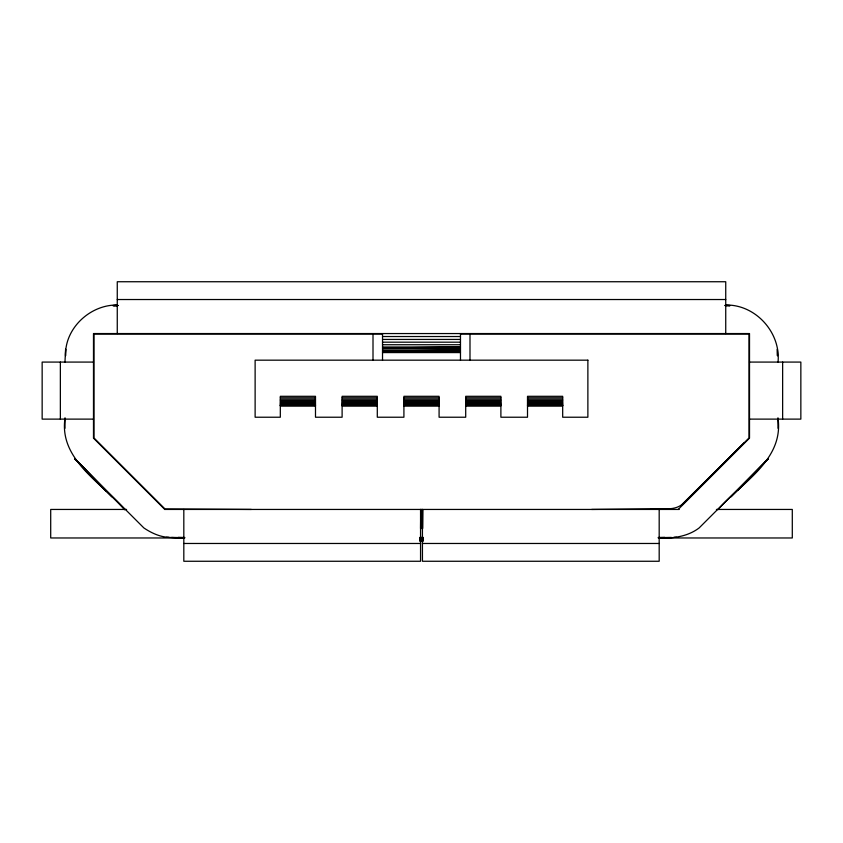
<?xml version="1.0" encoding="UTF-8"?>
<svg xmlns="http://www.w3.org/2000/svg" width="843" height="843" viewBox="0 0 843 843"><rect width="100%" height="100%" fill="white"/><g stroke="black" fill="none" stroke-linecap="round" stroke-linejoin="round"><path stroke-width="1.26" d="M124.764 509.752C101.697 482.691 58.673 459.593 65.048 417.917M65.564 355.63C64.69 328.243 90.285 304.565 117.261 305.029M65.543 355.714L65.617 349.139L64.964 362.079M422.448 528.456L422.638 509.446L422.638 528.456L420.552 528.456L420.762 509.446L420.762 528.456M778.036 418.328C783.842 460.173 741.798 482.396 717.941 509.667M659.184 537.971C673.125 538.529 687.656 536.622 699.089 527.981L768.047 459.024L737.604 490.384M731.134 496.843L768.047 459.024M744.432 442.543L682.135 504.43C673.272 511.343 661.418 507.929 651.154 508.772M678.204 509.446L749.511 438.139L749.511 333.554L93.489 333.554L93.489 438.139L164.796 509.446M682.135 504.43L749.037 437.939L749.037 334.028L460.478 334.028M118.241 305.493L112.941 305.587L117.999 305.493M113.015 305.598L116.956 305.514M114.332 305.577L116.966 305.524M658.541 537.655L671.397 537.423M673.968 537.37L676.539 537.328M658.246 537.465L664.79 537.413M671.882 508.677L591.681 509.446M117.261 299.528L725.739 299.528M382.522 334.028L93.963 334.028L93.963 437.939L164.996 508.972L251.319 509.446M382.522 336.526L460.478 336.526M382.522 339.434L460.478 339.434M382.522 342.184L460.478 342.184M382.522 344.734L460.478 344.734M382.522 347L460.478 347L382.522 348.001L460.478 348.939L382.522 348.939M382.522 350.498L460.478 350.498M382.522 351.636L460.478 351.636M382.522 352.332L460.478 352.332M382.522 352.574L460.478 352.574M93.489 362.079L42.15 362.079L42.15 419.119L93.489 419.119M749.511 362.079L800.85 362.079L800.85 419.119L749.511 419.119M280.319 397.791L315.493 397.791M342.11 397.791L377.295 397.791M403.913 397.791L439.087 397.791M465.705 397.791L500.89 397.791M527.507 397.791L562.681 397.791M280.319 399.245L315.493 399.245M342.11 399.245L377.295 399.245M403.913 399.245L439.087 399.245M465.705 399.245L500.89 399.245M527.507 399.245L562.681 399.245M280.319 400.625L315.493 400.625M342.11 400.625L377.295 400.625M403.913 400.625L439.087 400.625M465.705 400.625L500.89 400.625M527.507 400.625L562.681 400.625M280.319 401.89L315.493 401.89M342.11 401.89L377.295 401.89M403.913 401.89L439.087 401.89M465.705 401.89L500.89 401.89M527.507 401.89L562.681 401.89M280.319 403.028L315.493 403.028M342.11 403.028L377.295 403.028M403.913 403.028L439.087 403.028M465.705 403.028L500.89 403.028M527.507 403.028L562.681 403.028M280.319 403.997L315.493 403.997M342.11 403.997L377.295 403.997M403.913 403.997L439.087 403.997M465.705 403.997L500.89 403.997M527.507 403.997L562.681 403.997M280.319 404.777L315.493 404.777M342.11 404.777L377.295 404.777M403.913 404.777L439.087 404.777M465.705 404.777L500.89 404.777M527.507 404.777L562.681 404.777M280.319 405.346L315.493 405.346M342.11 405.346L377.295 405.346M403.913 405.346L439.087 405.346M465.705 405.346L500.89 405.346M527.507 405.346L562.681 405.346M280.319 405.694L315.493 405.694M342.11 405.694L377.295 405.694M403.913 405.694L439.087 405.694M465.705 405.694L500.89 405.694M527.507 405.694L562.681 405.694M280.319 405.81L315.493 405.81M342.11 405.81L377.295 405.81M403.913 405.81L439.087 405.81M465.705 405.81L500.89 405.81M527.507 405.81L562.681 405.81M126.587 509.446L50.706 509.446L50.706 537.971L184.754 537.971M164.533 509.446L679.205 509.446M716.413 509.446L792.294 509.446L792.294 537.971L658.246 537.971M419.624 537.444L423.376 537.444M419.624 538.414L423.376 538.414M419.624 539.246L423.376 539.246M419.624 539.92L423.376 539.92M419.624 540.416L423.376 540.416M419.624 540.721L423.376 540.721M419.624 540.816L423.376 540.816M183.816 543.472L420.552 543.472M422.448 543.472L659.184 543.472M178.21 537.413L184.754 537.465M105.544 490.521L74.953 459.024L143.911 527.981C151.361 532.966 159.959 537.012 169.032 537.37M171.603 537.423L184.459 537.655M726.044 305.514L729.985 305.598L724.811 305.482L730.059 305.587M166.461 537.328L183.816 537.971M725.739 305.029C755.56 304.386 780.934 332.511 778.036 362.079M105.818 490.805L74.953 459.024L124.753 509.551M74.953 459.024L111.866 496.843M777.457 355.714L777.383 349.139L777.446 355.63M777.952 417.917L778.036 428.297M782.641 362.079L782.641 419.119M725.739 333.554L725.739 281.741L117.261 281.741L117.261 333.554M659.184 509.446L659.184 561.259L422.448 561.259L422.427 509.446M469.994 334.028L469.994 360.172M460.478 333.554L460.478 360.172M421.395 509.446L421.395 528.456M420.552 509.446L420.552 561.259L183.816 561.259L183.816 509.446M382.522 333.554L382.522 360.172M373.006 334.028L373.006 360.172M64.964 418.328L64.964 428.297M60.359 362.079L60.359 419.119M587.877 360.172L255.123 360.172L255.123 417.222L280.319 417.222L280.319 396.305L315.493 396.305L315.493 417.222L342.11 417.222L342.11 396.305L377.295 396.305L377.295 417.222L403.913 417.222L403.913 396.305L439.087 396.305L439.087 417.222L465.705 417.222L465.705 396.305L500.89 396.305L500.89 417.222L527.507 417.222L527.507 396.305L562.681 396.305L562.681 417.222L587.877 417.222L587.877 360.172"/></g></svg>
